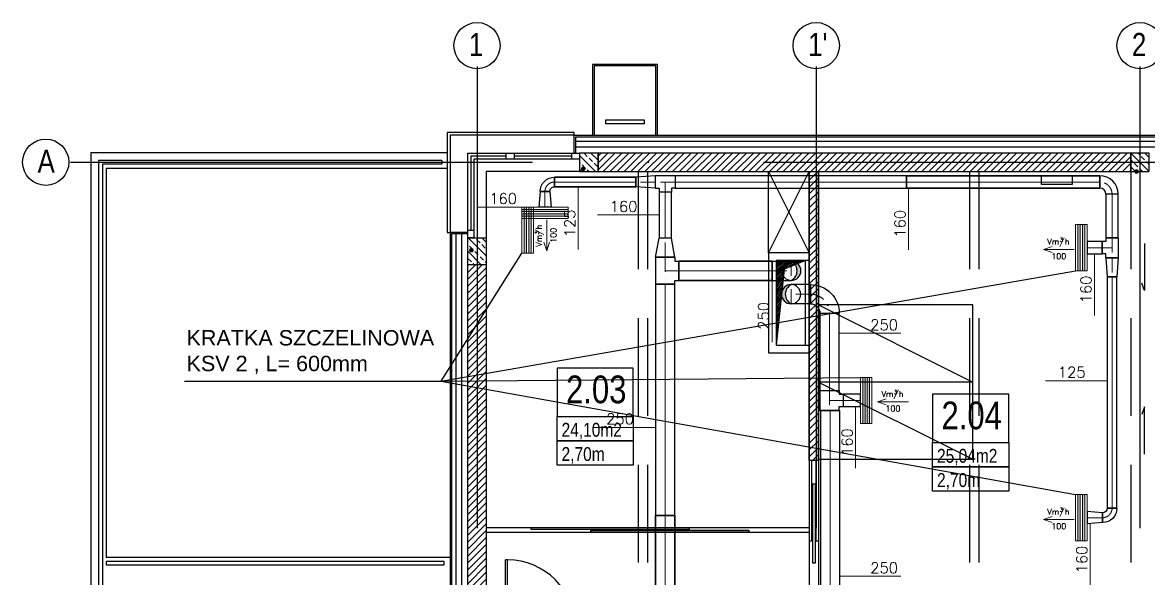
# Model space of a CAD drawing. Header units: millimetres. Extents: x -135140 to 267856, y -70704 to 149933.
# Drawn here: x 160819 to 175424, y 29898 to 37114 of the extents above; entities that cross this region are included whole.
import ezdxf
from ezdxf.enums import TextEntityAlignment as Align

# ---------------------------------------------------------------- set-up
doc = ezdxf.new("R2010")
doc.units = ezdxf.units.MM
doc.header["$LTSCALE"] = 99.9
for name, pattern in [('ACAD_ISO03W100', [30, 12, -18]), ('ACAD_ISO10W100', [18, 12, -3, 0, -3]), ('AUDIT_D_080509132939-0', [0]), ('DASHDOT', [25.4, 12.7, -6.35, 0, -6.35]), ('HIDDEN', [9.525, 6.35, -3.175])]:
    doc.linetypes.add(name, pattern=pattern)
for name, color, linetype in [('+48_ARMATURA', 251, 'Continuous'), ('+48_HACZE', 253, 'Continuous'), ('+48_MEBLE', 251, 'Continuous'), ('+48_OPISY T', 251, 'Continuous'), ('+48_OPISY_POM', 250, 'Continuous'), ('+48_OSIE', 8, 'Continuous'), ('+48_PODCIĄG', 250, 'ACAD_ISO03W100'), ('+48_PRZEBICIA', 143, 'Continuous'), ('+48_SCIANY', 250, 'Continuous'), ('+48_STOLARKA OKNA', 250, 'Continuous'), ('+48_STOLARKA_DRZWI', 250, 'Continuous'), ('+48_WEŁNA', 252, 'Continuous'), ('+48_WIDOK', 250, 'Continuous'), ('+48_ŚCIANY_GK', 250, 'Continuous'), ('+48_ŻELBET', 250, 'Continuous'), ('SCHODY_', 250, 'Continuous')]:
    doc.layers.add(name, color=color, linetype=linetype)
for name, color, linetype, lineweight in [('2DH_SYM', 64, 'Continuous', 18), ('2DL_OBJ', 64, 'Continuous', 18), ('2DL_PRO_N1', 10, 'Continuous', 30), ('2DL_PRO_W11', 160, 'Continuous', 30), ('2DL_PRO_xxx1', 1, 'Continuous', 35), ('2DL_SYM', 64, 'Continuous', 18), ('CP_AXISAC', 7, 'DASHDOT', 0)]:
    doc.layers.add(name, color=color, linetype=linetype, lineweight=lineweight)
doc.styles.add('CP_ATTR', font='ROMANS.SHX')
doc.styles.get("Standard").update_dxf_attribs({"font": 'ARIAL.TTF'})
doc.styles.add('WRP_ARIAL', font='ARIAL.TTF', dxfattribs={"width": 0.8})
doc.linetypes.add('BATTING', pattern='A,0.00254,-2.54,[134,ltypeshp.shx,S=2.54,R=0,X=-2.54,Y=0],-5.08,[134,ltypeshp.shx,S=2.54,R=180,X=2.54,Y=0],-2.54', length=10.16254)
pattern_1 = [(225, (-521740.78, -43177.915), (44.9012806, -44.9012806), [])]
pattern_2 = [(135, (-521740.78, -43177.92), (-89.802561, -89.802561), []), (135, (-521740.78, -43088.11), (-89.802561, -89.802561), [63.5, -31.75])]

# ---------------------------------------------------------------- blocks, each defined once
blk = doc.blocks.new('OZN_OSI')
at = {"layer": '+48_OSIE', "linetype": 'Continuous', "ltscale": 5}
blk.add_circle((0, -30), 30, dxfattribs=at)
at = {"layer": '+48_OSIE', "linetype": 'Continuous', "ltscale": 5, "style": 'WRP_ARIAL', "width": 0.8}
blk.add_attdef('NR', (-23.3, -43.5), '', height=30, dxfattribs=at)
blk = doc.blocks.new('drzwi')
at = {"layer": '+48_STOLARKA_DRZWI'}
for p, q in [((-2, 0), (-2, -70)), ((0, 0), (-2, 0)), ((0, 0), (0, -70)), ((-2, -70), (0, -70))]:
    blk.add_line(p, q, dxfattribs=at)
blk.add_arc((-2, 0), 70, 180, 270, dxfattribs=at)
blk = doc.blocks.new('DRZWI_90')
at = {"layer": '+48_STOLARKA_DRZWI'}
for points in [[(36405.5, 16749.3), (36405.5, 16744.3), (36410.5, 16744.3), (36410.5, 16749.3)], [(36405.5, 16654.3), (36405.5, 16649.3), (36410.5, 16649.3), (36410.5, 16654.3)]]:
    blk.add_lwpolyline(points, close=True, dxfattribs=at)
at = {"layer": '+48_STOLARKA_DRZWI', "xscale": 1.25, "yscale": 1.25, "zscale": 1.25, "rotation": 270}
blk.add_blockref('drzwi', (36405.5, 16654.3), dxfattribs=at)
blk = doc.blocks.new('OPISY_POM_METKA')
at = {"layer": '+48_OPISY_POM', "ltscale": 5}
for points in [[(0, -70), (109.7, -70), (109.7, 0), (0, 0)], [(109.7, -105), (0, -105), (0, -70), (109.7, -70)]]:
    blk.add_lwpolyline(points, close=True, dxfattribs=at)
at = {"layer": '+48_OPISY_POM'}
blk.add_lwpolyline([(109.7, -140), (0, -140), (0, -105), (109.7, -105)], close=True, dxfattribs=at)
at = {"layer": '+48_OPISY_POM', "ltscale": 5, "style": 'WRP_ARIAL', "width": 0.8}
for tag, p, height in [('NRPOM', (25.8, -50.8), 40), ('POW', (6.4, -99), 20)]:
    blk.add_attdef(tag, p, '', height=height, dxfattribs=at)
at = {"layer": '+48_OPISY_POM', "style": 'WRP_ARIAL', "width": 0.8}
blk.add_attdef('H', (6.4, -134), '', height=20, dxfattribs=at)
blk = doc.blocks.new('CPLS_465')
for q in [(-0.219, 0.094), (0.5, 0), (-0.219, -0.094)]:
    blk.add_line((-0.5, 0), q)
at = {"style": 'CP_ATTR'}
for s, height, p in [('Vm/h', 0.1875, (-0.37, 0.16)), ('3', 0.125, (0.031, 0.25))]:
    blk.add_text(s, height=height, dxfattribs=at).set_placement(p)
blk.add_attdef('VAL', text='', height=0.188, dxfattribs=at).set_placement((0, -0.219), align=Align.MIDDLE)
blk = doc.blocks.new('2DLAC020')
for p, q in [((-0.5, 0.3), (0.5, 0.3)), ((-0.5, 0.1), (0.5, 0.1)), ((-0.5, -0.1), (0.5, -0.1)), ((-0.5, -0.3), (0.5, -0.3))]:
    blk.add_line(p, q)
blk.add_lwpolyline([(-0.5, -0.5), (0.5, -0.5), (0.5, 0.5), (-0.5, 0.5)], close=True)
for points in [[(-0.5, 0.3), (0.5, 0.3), (-0.5, 0.1), (0.5, 0.1)], [(-0.5, -0.1), (0.5, -0.1), (-0.5, -0.3), (0.5, -0.3)]]:
    blk.add_solid(points)
at = {"linetype": 'ByBlock', "style": 'CP_ATTR', "flags": 9}
for tag, p in [('NAME', (-0.092, -0.018)), ('NUMBER', (-0.092, -0.018)), ('GROUP', (-0.092, -0.018)), ('ARTICLE', (-0.092, -0.019)), ('CHARACTER', (-0.092, -0.019)), ('TEMPERATURE', (-0.092, -0.018)), ('FLOW', (-0.092, -0.018)), ('PRODUCT-TYPE', (-0.092, -0.019)), ('ORDER-NO', (-0.092, -0.019)), ('PRODUCER', (-0.092, -0.019)), ('PN', (-0.091, -0.018)), ('OTHER', (-0.091, -0.018)), ('DN', (-0.091, -0.019)), ('POWER', (-0.091, -0.019)), ('VOLTAGE', (-0.091, -0.019))]:
    blk.add_attdef(tag, text='', height=0.00005, dxfattribs=at).set_placement(p, align=Align.MIDDLE_LEFT)
blk = doc.blocks.new('2CP_AC_TRNS_RO_D125_D160_L200_O0_Z0_E0_F0')
at = {"ltscale": 0.15}
for p, q in [((0, 62.5), (200, 80)), ((0, -62.5), (0, 62.5)), ((0, 62.5), (0, 62.5)), ((200, -80), (200, 80)), ((200, 80), (200, 80)), ((0, -62.5), (0, -62.5)), ((0, -62.5), (200, -80)), ((200, -80), (200, -80))]:
    blk.add_line(p, q, dxfattribs=at)
at = {"layer": 'CP_AXISAC', "ltscale": 0.15}
for p, q in [((0, 0), (0, 0)), ((0, 0), (200, 0)), ((200, 0), (200, 0))]:
    blk.add_line(p, q, dxfattribs=at)
at = {"linetype": 'ByBlock', "ltscale": 0.15, "style": 'CP_ATTR', "flags": 9}
for tag in ['NAME', 'PRODUCER', 'PRODUCT-TYPE', 'ARTICLE', 'FLOW', 'OTHER']:
    blk.add_attdef(tag, (0, 0), '', height=0.0001, dxfattribs=at)
blk = doc.blocks.new('2CP_AC_ELBW_RO_D125_D125_R125_A90_E0_F0')
at = {"ltscale": 0.15}
for p, q in [((0, -62.5), (0, 62.5)), ((0, 62.5), (0, 62.5)), ((187.5, 125), (62.5, 125)), ((62.5, 125), (62.5, 125)), ((187.5, 125), (187.5, 125)), ((0, -62.5), (0, -62.5))]:
    blk.add_line(p, q, dxfattribs=at)
for radius in [187.5, 62.5]:
    blk.add_arc((0, 125), radius, 270, 0, dxfattribs=at)
at = {"layer": 'CP_AXISAC', "ltscale": 0.15}
for p, q in [((0, 0), (0, 0)), ((125, 125), (125, 125))]:
    blk.add_line(p, q, dxfattribs=at)
blk.add_arc((0, 125), 125, 270, 0, dxfattribs=at)
at = {"linetype": 'ByBlock', "ltscale": 0.15, "style": 'CP_ATTR', "flags": 9}
for tag in ['NAME', 'PRODUCER', 'PRODUCT-TYPE', 'ARTICLE', 'FLOW', 'OTHER']:
    blk.add_attdef(tag, (0, 0), '', height=0.0001, dxfattribs=at)
blk = doc.blocks.new('RoZplus')
blk.add_hatch(color=256).paths.add_polyline_path([(0, 0.5, -0.6), (0, -0.5, 1)])
for centre, radius, start, end in [((0, 0), 0.5, 90, 270), ((0, 0), 0.5, 270, 90), ((-0.267, 0), 0.567, 298.07249, 61.92751)]:
    blk.add_arc(centre, radius, start, end)
blk = doc.blocks.new('2CP_AC_ELBZ_RO_D250_D250_R250_A90_E0_F0_ys')
at = {"ltscale": 0.15}
for p, q in [((0, -125), (0, 125)), ((0, 125), (0, 125)), ((0, 125), (250, 125)), ((0, -125), (0, -125)), ((0, -125), (250, -125))]:
    blk.add_line(p, q, dxfattribs=at)
at = {"layer": 'CP_AXISAC', "ltscale": 0.15}
for p, q in [((0, 0), (375, 0)), ((250, 125), (250, -125))]:
    blk.add_line(p, q, dxfattribs=at)
at = {"ltscale": 0.15, "xscale": 250, "yscale": 250}
blk.add_blockref('RoZplus', (250, 0), dxfattribs=at)
at = {"linetype": 'ByBlock', "ltscale": 0.15, "style": 'CP_ATTR', "flags": 9}
for tag in ['NAME', 'PRODUCER', 'PRODUCT-TYPE', 'ARTICLE', 'FLOW', 'OTHER']:
    blk.add_attdef(tag, (0, 0), '', height=0.0001, dxfattribs=at)
blk = doc.blocks.new('2CP_AC_TEE3_RO_D250_D250_L350_L175_A90')
at = {"ltscale": 0.15}
for p, q in [((50, 125), (50, 175)), ((50, 175), (300, 175)), ((300, 125), (300, 175)), ((0, -125), (0, 125)), ((0, 125), (50, 125)), ((350, 125), (300, 125)), ((350, -125), (350, 125)), ((0, -125), (350, -125))]:
    blk.add_line(p, q, dxfattribs=at)
at = {"layer": 'CP_AXISAC', "ltscale": 0.15}
for p, q in [((175, 175), (175, 0)), ((0, 0), (350, 0))]:
    blk.add_line(p, q, dxfattribs=at)
at = {"linetype": 'ByBlock', "ltscale": 0.15, "style": 'CP_ATTR', "flags": 9}
for tag in ['NAME', 'PRODUCER', 'PRODUCT-TYPE', 'ARTICLE', 'FLOW', 'OTHER']:
    blk.add_attdef(tag, (0, 0), '', height=0.0001, dxfattribs=at)
blk = doc.blocks.new('2CP_AC_TRNS_RO_D250_D160_L250_O0_Z0_E0_F0')
at = {"ltscale": 0.15}
for p, q in [((0, -125), (0, 125)), ((0, 125), (0, 125)), ((0, 125), (250, 80)), ((250, -80), (250, 80)), ((250, 80), (250, 80)), ((0, -125), (250, -80)), ((0, -125), (0, -125)), ((250, -80), (250, -80))]:
    blk.add_line(p, q, dxfattribs=at)
at = {"layer": 'CP_AXISAC', "ltscale": 0.15}
for p, q in [((0, 0), (0, 0)), ((0, 0), (250, 0)), ((250, 0), (250, 0))]:
    blk.add_line(p, q, dxfattribs=at)
at = {"linetype": 'ByBlock', "ltscale": 0.15, "style": 'CP_ATTR', "flags": 9}
for tag in ['NAME', 'PRODUCER', 'PRODUCT-TYPE', 'ARTICLE', 'FLOW', 'OTHER']:
    blk.add_attdef(tag, (0, 0), '', height=0.0001, dxfattribs=at)
blk = doc.blocks.new('2CP_AC_TEE3_RO_D160_D160_L260_L130_A90')
at = {"ltscale": 0.15}
for p, q in [((0, -80), (0, 80)), ((0, 80), (50, 80)), ((50, 80), (50, 130)), ((50, 130), (210, 130)), ((210, 80), (210, 130)), ((260, 80), (210, 80)), ((260, -80), (260, 80)), ((0, -80), (260, -80))]:
    blk.add_line(p, q, dxfattribs=at)
at = {"layer": 'CP_AXISAC', "ltscale": 0.15}
for p, q in [((0, 0), (260, 0)), ((130, 130), (130, 0))]:
    blk.add_line(p, q, dxfattribs=at)
at = {"linetype": 'ByBlock', "ltscale": 0.15, "style": 'CP_ATTR', "flags": 9}
for tag in ['NAME', 'PRODUCER', 'PRODUCT-TYPE', 'ARTICLE', 'FLOW', 'OTHER']:
    blk.add_attdef(tag, (0, 0), '', height=0.0001, dxfattribs=at)
blk = doc.blocks.new('2CP_AC_TRNS_RO_D160_D125_L250_O0_Z0_E0_F0')
at = {"ltscale": 0.15}
for p, q in [((0, -80), (0, 80)), ((0, 80), (0, 80)), ((0, 80), (250, 62.5)), ((250, -62.5), (250, 62.5)), ((250, 62.5), (250, 62.5)), ((0, -80), (250, -62.5)), ((0, -80), (0, -80)), ((250, -62.5), (250, -62.5))]:
    blk.add_line(p, q, dxfattribs=at)
at = {"layer": 'CP_AXISAC', "ltscale": 0.15}
for p, q in [((0, 0), (0, 0)), ((0, 0), (250, 0)), ((250, 0), (250, 0))]:
    blk.add_line(p, q, dxfattribs=at)
at = {"linetype": 'ByBlock', "ltscale": 0.15, "style": 'CP_ATTR', "flags": 9}
for tag in ['NAME', 'PRODUCER', 'PRODUCT-TYPE', 'ARTICLE', 'FLOW', 'OTHER']:
    blk.add_attdef(tag, (0, 0), '', height=0.0001, dxfattribs=at)
blk = doc.blocks.new('2CP_AC_PIPE_RO')
at = {"ltscale": 0.15}
for p, q in [((1, 0.5), (0, 0.5)), ((0, 0.5), (0, -0.5)), ((1, -0.5), (1, 0.5)), ((0, -0.5), (1, -0.5))]:
    blk.add_line(p, q, dxfattribs=at)
at = {"layer": 'CP_AXISAC', "ltscale": 0.15}
blk.add_line((0, 0), (1, 0), dxfattribs=at)
at = {"linetype": 'ByBlock', "ltscale": 0.15, "style": 'CP_ATTR', "flags": 9}
for tag in ['NAME', 'PRODUCER', 'PRODUCT-TYPE', 'ARTICLE', 'FLOW', 'OTHER']:
    blk.add_attdef(tag, (0, 0), '', height=0.0001, dxfattribs=at)
blk = doc.blocks.new('2CP_AC_ELBW_RO_D160_D160_R160_A90_E0_F0')
at = {"ltscale": 0.15}
for p, q in [((240, 160), (80, 160)), ((80, 160), (80, 160)), ((240, 160), (240, 160)), ((0, -80), (0, 80)), ((0, 80), (0, 80)), ((0, -80), (0, -80))]:
    blk.add_line(p, q, dxfattribs=at)
for radius in [240, 80]:
    blk.add_arc((0, 160), radius, 270, 0, dxfattribs=at)
at = {"layer": 'CP_AXISAC', "ltscale": 0.15}
for p, q in [((160, 160), (160, 160)), ((0, 0), (0, 0))]:
    blk.add_line(p, q, dxfattribs=at)
blk.add_arc((0, 160), 160, 270, 0, dxfattribs=at)
at = {"linetype": 'ByBlock', "ltscale": 0.15, "style": 'CP_ATTR', "flags": 9}
for tag in ['NAME', 'PRODUCER', 'PRODUCT-TYPE', 'ARTICLE', 'FLOW', 'OTHER']:
    blk.add_attdef(tag, (0, 0), '', height=0.0001, dxfattribs=at)
blk = doc.blocks.new('2CP_AC_ELBW_RO_D250_D250_R250_A90_E0_F0')
at = {"ltscale": 0.15}
for p, q in [((375, 250), (125, 250)), ((125, 250), (125, 250)), ((375, 250), (375, 250)), ((0, -125), (0, 125)), ((0, 125), (0, 125)), ((0, -125), (0, -125))]:
    blk.add_line(p, q, dxfattribs=at)
for radius in [375, 125]:
    blk.add_arc((0, 250), radius, 270, 0, dxfattribs=at)
at = {"layer": 'CP_AXISAC', "ltscale": 0.15}
for p, q in [((250, 250), (250, 250)), ((0, 0), (0, 0))]:
    blk.add_line(p, q, dxfattribs=at)
blk.add_arc((0, 250), 250, 270, 0, dxfattribs=at)
at = {"linetype": 'ByBlock', "ltscale": 0.15, "style": 'CP_ATTR', "flags": 9}
for tag in ['NAME', 'PRODUCER', 'PRODUCT-TYPE', 'ARTICLE', 'FLOW', 'OTHER']:
    blk.add_attdef(tag, (0, 0), '', height=0.0001, dxfattribs=at)
blk = doc.blocks.new('2CP_AC_TEE3_RO_D250_D160_L260_L175_A90')
at = {"ltscale": 0.15}
for p, q in [((50, 125), (50, 175)), ((50, 175), (210, 175)), ((210, 125), (210, 175)), ((0, -125), (0, 125)), ((0, 125), (50, 125)), ((260, 125), (210, 125)), ((260, -125), (260, 125)), ((0, -125), (260, -125))]:
    blk.add_line(p, q, dxfattribs=at)
at = {"layer": 'CP_AXISAC', "ltscale": 0.15}
for p, q in [((130, 175), (130, 0)), ((0, 0), (260, 0))]:
    blk.add_line(p, q, dxfattribs=at)
at = {"linetype": 'ByBlock', "ltscale": 0.15, "style": 'CP_ATTR', "flags": 9}
for tag in ['NAME', 'PRODUCER', 'PRODUCT-TYPE', 'ARTICLE', 'FLOW', 'OTHER']:
    blk.add_attdef(tag, (0, 0), '', height=0.0001, dxfattribs=at)
blk = doc.blocks.new('CPHS_DS09')
blk.add_line((0, 0), (-2, 0))
at = {"style": 'CP_ATTR', "flags": 14}
blk.add_attdef('FI', text='', height=0.35, dxfattribs=at).set_placement((-1.807, 0.275), align=Align.MIDDLE)
at = {"style": 'CP_ATTR', "flags": 12}
blk.add_attdef('EVAL_W_MM', text='', height=0.35, dxfattribs=at).set_placement((-1.604, 0.275), align=Align.MIDDLE_LEFT)
at = {"linetype": 'ByBlock', "style": 'CP_ATTR', "flags": 9}
blk.add_attdef('VAL', text='', height=0.00005, dxfattribs=at).set_placement((-1.342, 0.182), align=Align.MIDDLE_LEFT)
blk = doc.blocks.new('CPHS_DS08')
blk.add_line((0, 0), (2, 0))
at = {"style": 'CP_ATTR', "flags": 14}
blk.add_attdef('FI', text='', height=0.35, dxfattribs=at).set_placement((0.784, 0.275), align=Align.MIDDLE)
at = {"style": 'CP_ATTR', "flags": 12}
blk.add_attdef('EVAL_W_MM', text='', height=0.35, dxfattribs=at).set_placement((1.006, 0.275), align=Align.MIDDLE_LEFT)
at = {"linetype": 'ByBlock', "style": 'CP_ATTR', "flags": 9}
blk.add_attdef('VAL', text='', height=0.00005, dxfattribs=at).set_placement((0.408, 0.182), align=Align.MIDDLE_LEFT)

msp = doc.modelspace()

# ---------------------------------------------------------------- hatches: boundary and pattern name
at = {"layer": '+48_HACZE', "linetype": 'AUDIT_D_080509132939-0'}
h = msp.add_hatch(dxfattribs=at)
h.set_pattern_fill('ANSI33', color=256, scale=20, angle=90, style=0)
h.set_pattern_definition(pattern_2)
h.paths.add_polyline_path([(168044, 35180), (168284, 35180), (168284, 35420), (168044, 35420)])
at = {"layer": '+48_HACZE'}
h = msp.add_hatch(dxfattribs=at)
h.set_pattern_fill('ANSI31', color=256, scale=20, angle=180, style=0)
h.set_pattern_definition(pattern_1)
h.paths.add_polyline_path([(172013, 35300), (172013, 35420), (171114, 35420), (171114, 35300)])
h.paths.add_polyline_path([(172013, 35180), (172013, 35248), (172013, 35300), (171114, 35300), (171114, 35180)])
h.paths.add_polyline_path([(168284, 35420), (168284, 35300), (171114, 35300), (171114, 35420)])
h.paths.add_polyline_path([(168284, 35300), (168284, 35180), (171114, 35180), (171114, 35300)])
h.paths.add_polyline_path([(175194, 35300), (175194, 35420), (172013, 35420), (172013, 35300)])
h.paths.add_polyline_path([(175194, 35180), (175194, 35300), (172013, 35300), (172013, 35180)])
at = {"layer": '+48_HACZE', "linetype": 'AUDIT_D_080509132939-0'}
h = msp.add_hatch(dxfattribs=at)
h.set_pattern_fill('ANSI33', color=256, scale=20, angle=90, style=0)
h.set_pattern_definition(pattern_2)
h.paths.add_polyline_path([(175194, 35180), (175434, 35180), (175434, 35420), (175194, 35420)])
at = {"layer": '+48_HACZE'}
h = msp.add_hatch(dxfattribs=at)
h.set_pattern_fill('ANSI31', color=256, scale=20, angle=180, style=0)
h.set_pattern_definition(pattern_1)
h.paths.add_polyline_path([(171024, 31430), (171144, 31430), (171144, 35180), (171024, 35180)])
at = {"layer": '+48_HACZE', "linetype": 'AUDIT_D_080509132939-0'}
h = msp.add_hatch(dxfattribs=at)
h.set_pattern_fill('ANSI33', color=256, scale=20, angle=90, style=0)
h.set_pattern_definition(pattern_2)
h.paths.add_polyline_path([(166594, 34320), (166834, 34320), (166834, 33970), (166594, 33970)])
at = {"layer": '+48_HACZE'}
h = msp.add_hatch(dxfattribs=at)
h.set_pattern_fill('ANSI31', color=256, scale=20, angle=180, style=0)
h.set_pattern_definition(pattern_1)
h.paths.add_polyline_path([(166834, 29060), (166594, 29060), (166594, 28060), (166834, 28060)])
h.paths.add_polyline_path([(166834, 33970), (166594, 33970), (166594, 34080), (166594, 34080), (166594, 29300), (166834, 29300)])
at = {"layer": '+48_OPISY T'}
h = msp.add_hatch(color=256, dxfattribs=at)
edge = h.paths.add_edge_path()
edge.add_arc((168093, 35216), 30, 0, 360)
h = msp.add_hatch(color=256, dxfattribs=at)
edge = h.paths.add_edge_path()
edge.add_arc((175270, 35180), 30, 0, 360)
h = msp.add_hatch(color=256, dxfattribs=at)
edge = h.paths.add_edge_path()
edge.add_arc((166641, 34159), 30, 0, 360)
at = {"layer": '+48_PRZEBICIA'}
h = msp.add_hatch(dxfattribs=at)
h.set_pattern_fill('ANSI31', color=256, scale=5, style=0)
h.set_pattern_definition([(45, (-521740.78, -43177.915), (-11.22532015, 11.22532015), [])])
h.paths.add_polyline_path([(170594, 32925), (170700, 33912), (170974, 34025), (170594, 34025)])

# ---------------------------------------------------------------- linework, layer by layer
at = {"layer": '+48_ARMATURA'}
for p, q in [((166834, 30560), (171024, 30560)), ((166834, 30500), (171024, 30500))]:
    msp.add_line(p, q, dxfattribs=at)
msp.add_lwpolyline([(166598, 32693), (166598, 32693)], dxfattribs=at)
at = {"layer": '+48_MEBLE'}
for p, q in [((161704, 35425), (166334, 35425)), ((161704, 35425), (161704, 13110)), ((161904, 35225), (166334, 35225)), ((161904, 35225), (161904, 30170)), ((166259, 35325), (166259, 35275)), ((170494, 35180), (171024, 34125)), ((170494, 34125), (171024, 35180)), ((170494, 34125), (170494, 35180)), ((171144, 33448), (173144, 32448)), ((173144, 32448), (171144, 32448)), ((171144, 32448), (173144, 31448)), ((166364, 30170), (161904, 30170)), ((166284, 30120), (161904, 30120)), ((161904, 30120), (161904, 30070)), ((166284, 30070), (161904, 30070))]:
    msp.add_line(p, q, dxfattribs=at)
for points in [[(166259, 35325), (161804, 35325), (161804, 13110)], [(166259, 35275), (161854, 35275), (161854, 13110)], [(166284, 30120), (166284, 30070)]]:
    msp.add_lwpolyline(points, dxfattribs=at)
msp.add_lwpolyline([(171144, 31448), (173144, 31448), (173144, 33448), (171144, 33448)], close=True, dxfattribs=at)
at = {"layer": '+48_OSIE', "linetype": 'ACAD_ISO10W100', "ltscale": 5}
for p, q in [((166714, 36543), (166714, 12069)), ((171114, 36543), (171114, 12069)), ((175314, 36543), (175314, 12069)), ((161440, 35300), (192220, 35300))]:
    msp.add_line(p, q, dxfattribs=at)
at = {"layer": '+48_PODCIĄG', "linetype": 'HIDDEN', "ltscale": 2}
for p, q in [((168804, 35180), (168804, 29248)), ((168924, 35180), (168924, 29248)), ((173104, 35180), (173104, 29248)), ((173224, 35180), (173224, 29248)), ((175194, 35180), (175194, 13580))]:
    msp.add_line(p, q, dxfattribs=at)
at = {"layer": '+48_PRZEBICIA'}
msp.add_lwpolyline([(170974, 34025), (170700, 33912), (170594, 32925)], dxfattribs=at)
msp.add_lwpolyline([(170594, 32925), (170974, 32925), (170974, 34025), (170594, 34025)], close=True, dxfattribs=at)
at = {"layer": '+48_SCIANY'}
for p, q in [((171024, 31430), (171024, 35180)), ((171144, 31430), (171144, 35180)), ((171024, 33085), (171024, 34140)), ((171144, 31430), (171024, 31430))]:
    msp.add_line(p, q, dxfattribs=at)
at = {"layer": '+48_SCIANY', "ltscale": 3}
msp.add_lwpolyline([(168284, 35420), (168284, 35180), (175194, 35180), (175194, 35420), (168284, 35420)], dxfattribs=at)
at = {"layer": '+48_SCIANY'}
msp.add_lwpolyline([(166834, 33970), (166594, 33970)], dxfattribs=at)
at = {"layer": '+48_SCIANY', "ltscale": 2}
msp.add_lwpolyline([(166834, 33970), (166834, 28060), (166594, 28060), (166594, 33970)], dxfattribs=at)
at = {"layer": '+48_STOLARKA OKNA'}
for points in [[(167094, 35340), (166674, 35340), (166674, 34320), (166594, 34320), (166594, 35420), (167094, 35420)], [(167094, 35380), (166634, 35380), (166634, 34420)], [(167944, 35380), (167194, 35380)], [(175374, 34246), (175374, 33635), (175338, 33733)], [(175374, 31513), (175374, 32124), (175338, 32026)]]:
    msp.add_lwpolyline(points, dxfattribs=at)
for points in [[(167094, 35420), (168044, 35420), (168044, 35340), (167094, 35340)], [(167094, 35420), (167194, 35420), (167194, 35340), (167094, 35340)], [(167944, 35420), (168044, 35420), (168044, 35340), (167944, 35340)], [(166594, 34320), (166594, 34420), (166674, 34420), (166674, 34320)]]:
    msp.add_lwpolyline(points, close=True, dxfattribs=at)
at = {"layer": '+48_STOLARKA_DRZWI'}
msp.add_lwpolyline([(171064, 30100), (171104, 30100), (171104, 31120), (171064, 31120), (171064, 30100)], dxfattribs=at)
at = {"layer": '+48_WEŁNA', "linetype": 'BATTING', "ltscale": 0.07}
for p, q in [((175509, 35495), (167994, 35495)), ((166519, 28010), (166519, 34370))]:
    msp.add_line(p, q, dxfattribs=at)
at = {"layer": '+48_WIDOK'}
for p, q in [((167974, 35650), (167974, 35685)), ((167974, 35650), (175804, 35650)), ((167974, 35420), (167974, 35650)), ((167994, 35630), (175784, 35630)), ((167994, 35420), (167994, 35630)), ((175584, 35570), (167994, 35570)), ((166329, 34390), (166364, 34390)), ((166364, 34390), (166364, 27990)), ((166594, 34390), (166364, 34390)), ((166594, 34370), (166384, 34370)), ((166384, 34370), (166384, 28010)), ((166444, 28010), (166444, 34370))]:
    msp.add_line(p, q, dxfattribs=at)
at = {"layer": '+48_WIDOK', "linetype": 'HIDDEN', "ltscale": 3}
for p, q in [((171024, 30380), (171024, 29404)), ((171144, 30380), (171144, 29404))]:
    msp.add_line(p, q, dxfattribs=at)
at = {"layer": '+48_WIDOK'}
for points in [[(169054, 35650), (169054, 36570), (168214, 36570), (168214, 35650)], [(169034, 35650), (169034, 36550), (168234, 36550), (168234, 35650)], [(167974, 35685), (166329, 35685)], [(166329, 35685), (166329, 34390)]]:
    msp.add_lwpolyline(points, dxfattribs=at)
for points in [[(168884, 35800), (168384, 35800), (168384, 35850), (168884, 35850)], [(174436, 35130), (174436, 35010), (174036, 35010), (174036, 35130)], [(167416, 30560), (169466, 30560), (169466, 30535), (167416, 30535)], [(168189, 30525), (170239, 30525), (170239, 30500), (168189, 30500)]]:
    msp.add_lwpolyline(points, close=True, dxfattribs=at)
at = {"layer": '+48_WIDOK', "linetype": 'HIDDEN', "ltscale": 3}
for points in [[(167974, 35650), (166364, 35650), (166364, 34390)], [(168044, 35180), (166834, 35180), (166834, 34320)]]:
    msp.add_lwpolyline(points, dxfattribs=at)
at = {"layer": '+48_ŚCIANY_GK'}
for p, q in [((171024, 35180), (171024, 30380)), ((171144, 35180), (171144, 30380)), ((171024, 31430), (171024, 30380)), ((171144, 31430), (171144, 30380))]:
    msp.add_line(p, q, dxfattribs=at)
for points in [[(171024, 34125), (170494, 34125), (170494, 32825), (171024, 32825)], [(171024, 34025), (170594, 34025), (170594, 32925), (171024, 32925)], [(171114, 30380), (171114, 31430), (171054, 31430), (171054, 30380)], [(171054, 30380), (171024, 30380)], [(171144, 30380), (171114, 30380)]]:
    msp.add_lwpolyline(points, dxfattribs=at)
at = {"layer": '+48_ŻELBET', "linetype": 'AUDIT_D_080509132939-0'}
for points in [[(168044, 35180), (168284, 35180), (168284, 35420), (168044, 35420)], [(175194, 35180), (175434, 35180), (175434, 35420), (175194, 35420)], [(166594, 34320), (166834, 34320), (166834, 33970), (166594, 33970)]]:
    msp.add_lwpolyline(points, close=True, dxfattribs=at)
at = {"ltscale": 0.15}
for p, q in [((166250, 32457), (167295, 34119)), ((166250, 32457), (174477, 33891)), ((162918, 32457), (166250, 32457)), ((166250, 32457), (171687, 32508)), ((166250, 32457), (174477, 30986))]:
    msp.add_line(p, q, dxfattribs=at)

# ---------------------------------------------------------------- block references
at = {"layer": '+48_OPISY_POM'}
ref = msp.add_blockref('OPISY_POM_METKA', (167754, 32629), dxfattribs=dict(at, xscale=9, yscale=9, zscale=8.999999999994316))
ref.add_attrib('H', '2,70m', (167811, 31423), dxfattribs={"height": 180, "style": 'WRP_ARIAL', "width": 0.8})
ref.add_attrib('NRPOM', '2.03', (167869, 32172), dxfattribs={"ltscale": 5, "height": 360, "style": 'WRP_ARIAL', "width": 0.8})
ref.add_attrib('POW', '24,10m2', (167811, 31738), dxfattribs={"ltscale": 5, "height": 180, "style": 'WRP_ARIAL', "width": 0.8})
ref = msp.add_blockref('OPISY_POM_METKA', (172624, 32291), dxfattribs=dict(at, xscale=9, yscale=9, zscale=8.999999999994316))
ref.add_attrib('H', '2,70m', (172681, 31085), dxfattribs={"height": 180, "style": 'WRP_ARIAL', "width": 0.8})
ref.add_attrib('NRPOM', '2.04', (172739, 31834), dxfattribs={"ltscale": 5, "height": 360, "style": 'WRP_ARIAL', "width": 0.8})
ref.add_attrib('POW', '25,04m2', (172681, 31400), dxfattribs={"ltscale": 5, "height": 180, "style": 'WRP_ARIAL', "width": 0.8})
at = {"layer": '+48_STOLARKA_DRZWI', "xscale": 10, "yscale": 10, "zscale": 10, "rotation": 270}
msp.add_blockref('DRZWI_90', (541, 393319), dxfattribs=at)
at = {"layer": '2DH_SYM', "ltscale": 0.15}
ref = msp.add_blockref('CPHS_DS09', (168027, 34969), dxfattribs=dict(at, xscale=400, yscale=400, zscale=400, rotation=90))
ref.add_attrib('EVAL_W_MM', '125', dxfattribs={"layer": '0', "height": 140, "rotation": 90, "style": 'CP_ATTR', "flags": 12}).set_placement((167917, 34327), align=Align.MIDDLE_LEFT)
ref = msp.add_blockref('CPHS_DS09', (172311, 34964), dxfattribs=dict(at, xscale=400, yscale=400, zscale=400, rotation=90))
ref.add_attrib('EVAL_W_MM', '160', dxfattribs={"layer": '0', "height": 140, "rotation": 90, "style": 'CP_ATTR', "flags": 12}).set_placement((172201, 34322), align=Align.MIDDLE_LEFT)
ref = msp.add_blockref('CPHS_DS09', (167515, 34719), dxfattribs=dict(at, xscale=400, yscale=400, zscale=400))
ref.add_attrib('EVAL_W_MM', '160', dxfattribs={"layer": '0', "height": 140, "style": 'CP_ATTR', "flags": 12}).set_placement((166873, 34829), align=Align.MIDDLE_LEFT)
ref = msp.add_blockref('CPHS_DS09', (169076, 34616), dxfattribs=dict(at, xscale=400, yscale=400, zscale=400))
ref.add_attrib('EVAL_W_MM', '160', dxfattribs={"layer": '0', "height": 140, "style": 'CP_ATTR', "flags": 12}).set_placement((168435, 34726), align=Align.MIDDLE_LEFT)
ref = msp.add_blockref('CPHS_DS09', (174724, 34111), dxfattribs=dict(at, xscale=400, yscale=400, zscale=400, rotation=90))
ref.add_attrib('EVAL_W_MM', '160', dxfattribs={"layer": '0', "height": 140, "rotation": 90, "style": 'CP_ATTR', "flags": 12}).set_placement((174614, 33469), align=Align.MIDDLE_LEFT)
ref = msp.add_blockref('CPHS_DS09', (170541, 33767), dxfattribs=dict(at, xscale=400, yscale=400, zscale=400, rotation=90))
ref.add_attrib('EVAL_W_MM', '250', dxfattribs={"layer": '0', "height": 140, "rotation": 90, "style": 'CP_ATTR', "flags": 12}).set_placement((170431, 33126), align=Align.MIDDLE_LEFT)
ref = msp.add_blockref('CPHS_DS08', (171413, 33080), dxfattribs=dict(at, xscale=400, yscale=400, zscale=400))
ref.add_attrib('EVAL_W_MM', '250', dxfattribs={"layer": '0', "height": 140, "style": 'CP_ATTR', "flags": 12}).set_placement((171815, 33190), align=Align.MIDDLE_LEFT)
ref = msp.add_blockref('CPHS_DS09', (174889, 32465), dxfattribs=dict(at, xscale=400, yscale=400, zscale=400))
ref.add_attrib('EVAL_W_MM', '125', dxfattribs={"layer": '0', "height": 140, "style": 'CP_ATTR', "flags": 12}).set_placement((174248, 32575), align=Align.MIDDLE_LEFT)
ref = msp.add_blockref('CPHS_DS09', (169031, 31859), dxfattribs=dict(at, xscale=400, yscale=400, zscale=400))
ref.add_attrib('EVAL_W_MM', '250', dxfattribs={"layer": '0', "height": 140, "style": 'CP_ATTR', "flags": 12}).set_placement((168390, 31969), align=Align.MIDDLE_LEFT)
ref = msp.add_blockref('CPHS_DS09', (171625, 32128), dxfattribs=dict(at, xscale=400, yscale=400, zscale=400, rotation=90))
ref.add_attrib('EVAL_W_MM', '160', dxfattribs={"layer": '0', "height": 140, "rotation": 90, "style": 'CP_ATTR', "flags": 12}).set_placement((171515, 31487), align=Align.MIDDLE_LEFT)
ref = msp.add_blockref('CPHS_DS09', (174669, 30606), dxfattribs=dict(at, xscale=400, yscale=400, zscale=400, rotation=90))
ref.add_attrib('EVAL_W_MM', '160', dxfattribs={"layer": '0', "height": 140, "rotation": 90, "style": 'CP_ATTR', "flags": 12}).set_placement((174559, 29964), align=Align.MIDDLE_LEFT)
ref = msp.add_blockref('CPHS_DS08', (171413, 29926), dxfattribs=dict(at, xscale=400, yscale=400, zscale=400))
ref.add_attrib('EVAL_W_MM', '250', dxfattribs={"layer": '0', "height": 140, "style": 'CP_ATTR', "flags": 12}).set_placement((171815, 30036), align=Align.MIDDLE_LEFT)
at = {"layer": '2DL_OBJ', "ltscale": 0.15, "xscale": 600, "yscale": 150, "zscale": 150}
msp.add_blockref('2DLAC020', (167595, 34644), dxfattribs=at)
for p, rotation in [((167370, 34419), 270), ((174552, 34191), 270.0000000001111), ((171762, 32208), 270.0000000001111), ((174552, 30686), 270.0000000001111)]:
    msp.add_blockref('2DLAC020', p, dxfattribs=dict(at, rotation=rotation))
at = {"layer": '2DL_PRO_N1', "ltscale": 0.15, "xscale": -1, "zscale": 125}
for name, rotation in [('2CP_AC_ELBW_RO_D125_D125_R125_A90_E0_F0', 270), ('2CP_AC_TRNS_RO_D125_D160_L200_O0_Z0_E0_F0', 90)]:
    msp.add_blockref(name, (167595, 34919), dxfattribs=dict(at, rotation=rotation))
at = {"layer": '2DL_PRO_N1', "ltscale": 0.15}
for name, p, zscale, rotation in [('2CP_AC_TRNS_RO_D160_D125_L250_O0_Z0_E0_F0', (169026, 35044), 160, 180), ('2CP_AC_TEE3_RO_D160_D160_L260_L130_A90', (169286, 35044), 160, 180), ('2CP_AC_ELBW_RO_D160_D160_R160_A90_E0_F0', (174952, 34884), 160, 90), ('2CP_AC_TRNS_RO_D250_D160_L250_O0_Z0_E0_F0', (169156, 34067), 250, 90), ('2CP_AC_TEE3_RO_D250_D250_L350_L175_A90', (169156, 34067), 250, 270), ('2CP_AC_TRNS_RO_D160_D125_L250_O0_Z0_E0_F0', (174952, 34061), 160, 270), ('2CP_AC_TRNS_RO_D125_D160_L200_O0_Z0_E0_F0', (174827, 30686), 125, 180)]:
    msp.add_blockref(name, p, dxfattribs=dict(at, zscale=zscale, rotation=rotation))
at = {"layer": '2DL_PRO_N1', "ltscale": 0.15, "xscale": 3000, "yscale": 160, "zscale": 160}
msp.add_blockref('2CP_AC_PIPE_RO', (169286, 35044), dxfattribs=at)
at = {"layer": '2DL_PRO_N1', "ltscale": 0.15}
for p, xscale, yscale, zscale, rotation in [((169156, 34914), 596.4553883860935, 160, 160, 270), ((174952, 34884), 562.7612302903435, 160, 160, 270), ((174822, 34191), 195.0000000005821, 160, 160, 180), ((174952, 33811), 3000, 125, 125, 270), ((169156, 33717), 3000, 250, 250, 270)]:
    msp.add_blockref('2CP_AC_PIPE_RO', p, dxfattribs=dict(at, xscale=xscale, yscale=yscale, zscale=zscale, rotation=rotation))
at = {"layer": '2DL_PRO_N1', "ltscale": 0.15, "yscale": -1, "rotation": 270}
for name, p, zscale in [('2CP_AC_TEE3_RO_D160_D160_L260_L130_A90', (174952, 34321), 160), ('2CP_AC_ELBW_RO_D125_D125_R125_A90_E0_F0', (174952, 30811), 125)]:
    msp.add_blockref(name, p, dxfattribs=dict(at, zscale=zscale))
at = {"layer": '2DL_PRO_N1', "ltscale": 0.15, "zscale": 250}
msp.add_blockref('2CP_AC_ELBZ_RO_D250_D250_R250_A90_E0_F0_ys', (170541, 33892), dxfattribs=at)
at = {"layer": '2DL_PRO_W11', "ltscale": 0.15, "zscale": 250}
for name, p, rotation in [('2CP_AC_ELBZ_RO_D250_D250_R250_A90_E0_F0_ys', (171038, 33588), 180), ('2CP_AC_TEE3_RO_D250_D160_L260_L175_A90', (171288, 32338), 270)]:
    msp.add_blockref(name, p, dxfattribs=dict(at, rotation=rotation))
at = {"layer": '2DL_PRO_W11', "ltscale": 0.15, "yscale": -1, "zscale": 250}
msp.add_blockref('2CP_AC_ELBW_RO_D250_D250_R250_A90_E0_F0', (171038, 33588), dxfattribs=at)
at = {"layer": '2DL_PRO_W11', "ltscale": 0.15, "yscale": 250, "zscale": 250}
for p, xscale, rotation in [((171288, 33338), 1000, 270), ((171294, 29640), 2438.462827346026, 90)]:
    msp.add_blockref('2CP_AC_PIPE_RO', p, dxfattribs=dict(at, xscale=xscale, rotation=rotation))
at = {"layer": '2DL_PRO_W11', "ltscale": 0.15, "xscale": 224.4591127729509, "yscale": 160, "zscale": 160}
msp.add_blockref('2CP_AC_PIPE_RO', (171463, 32208), dxfattribs=at)
at = {"layer": '2DL_PRO_xxx1', "color": 1, "ltscale": 0.15}
for p, xscale, yscale, zscale, rotation in [((168776, 35044), 1056.610126551473, 125, 125, 180), ((169156, 29571), 1146.034839345957, 250, 250, 90)]:
    msp.add_blockref('2CP_AC_PIPE_RO', p, dxfattribs=dict(at, xscale=xscale, yscale=yscale, zscale=zscale, rotation=rotation))
at = {"layer": '2DL_PRO_xxx1', "color": 1, "ltscale": 0.15, "xscale": 2505.51197162777, "yscale": 160, "zscale": 160}
msp.add_blockref('2CP_AC_PIPE_RO', (172286, 35044), dxfattribs=at)
at = {"layer": '2DL_PRO_xxx1', "color": 1, "lineweight": 100, "ltscale": 0.15, "xscale": 1209.312526082853, "yscale": 250, "zscale": 250, "rotation": 180}
msp.add_blockref('2CP_AC_PIPE_RO', (170541, 33892), dxfattribs=at)
at = {"layer": '2DL_SYM', "ltscale": 0.15, "xscale": 400, "yscale": 400, "zscale": 400, "rotation": 90}
msp.add_blockref('CPLS_465', (167618, 34352), dxfattribs=at).add_auto_attribs({'VAL': '100'})
at = {"layer": '2DL_SYM', "ltscale": 0.15, "xscale": 400, "yscale": 400, "zscale": 400}
for p in [(174261, 34168), (172109, 32191), (174261, 30663)]:
    msp.add_blockref('CPLS_465', p, dxfattribs=at).add_auto_attribs({'VAL': '100'})
at = {"layer": 'SCHODY_'}
ref = msp.add_blockref('OZN_OSI', (166714, 37114), dxfattribs=dict(at, xscale=10, yscale=10, zscale=10))
ref.add_attrib('NR', '1', (166609, 36679), dxfattribs={"layer": '+48_OSIE', "linetype": 'Continuous', "ltscale": 5, "height": 300, "style": 'WRP_ARIAL', "width": 0.8})
ref = msp.add_blockref('OZN_OSI', (166714, 37114), dxfattribs=dict(at, xscale=10, yscale=10, zscale=10))
ref.add_attrib('NR', '1', (166609, 36679), dxfattribs={"layer": '+48_OSIE', "linetype": 'Continuous', "ltscale": 5, "height": 300, "style": 'WRP_ARIAL', "width": 0.8})
ref = msp.add_blockref('OZN_OSI', (171114, 37114), dxfattribs=dict(at, xscale=10, yscale=10, zscale=10))
ref.add_attrib('NR', "1'", (171009, 36679), dxfattribs={"layer": '+48_OSIE', "linetype": 'Continuous', "ltscale": 5, "height": 300, "style": 'WRP_ARIAL', "width": 0.8})
ref = msp.add_blockref('OZN_OSI', (175314, 37114), dxfattribs=dict(at, xscale=10, yscale=10, zscale=10))
ref.add_attrib('NR', '2', (175209, 36679), dxfattribs={"layer": '+48_OSIE', "linetype": 'Continuous', "ltscale": 5, "height": 300, "style": 'WRP_ARIAL', "width": 0.8})
ref = msp.add_blockref('OZN_OSI', (161119, 35600), dxfattribs=dict(at, xscale=10, yscale=10, zscale=10))
ref.add_attrib('NR', 'A', (161014, 35164), dxfattribs={"layer": '+48_OSIE', "linetype": 'Continuous', "ltscale": 5, "height": 300, "style": 'WRP_ARIAL', "width": 0.8})

# ---------------------------------------------------------------- texts
at = {"ltscale": 0.15, "insert": (162946, 33122), "char_height": 200, "width": 5313.96, "attachment_point": 1}
msp.add_mtext('KRATKA SZCZELINOWA \\PKSV 2 , L= 600mm', dxfattribs=at)

doc.saveas('drawing.dxf')
